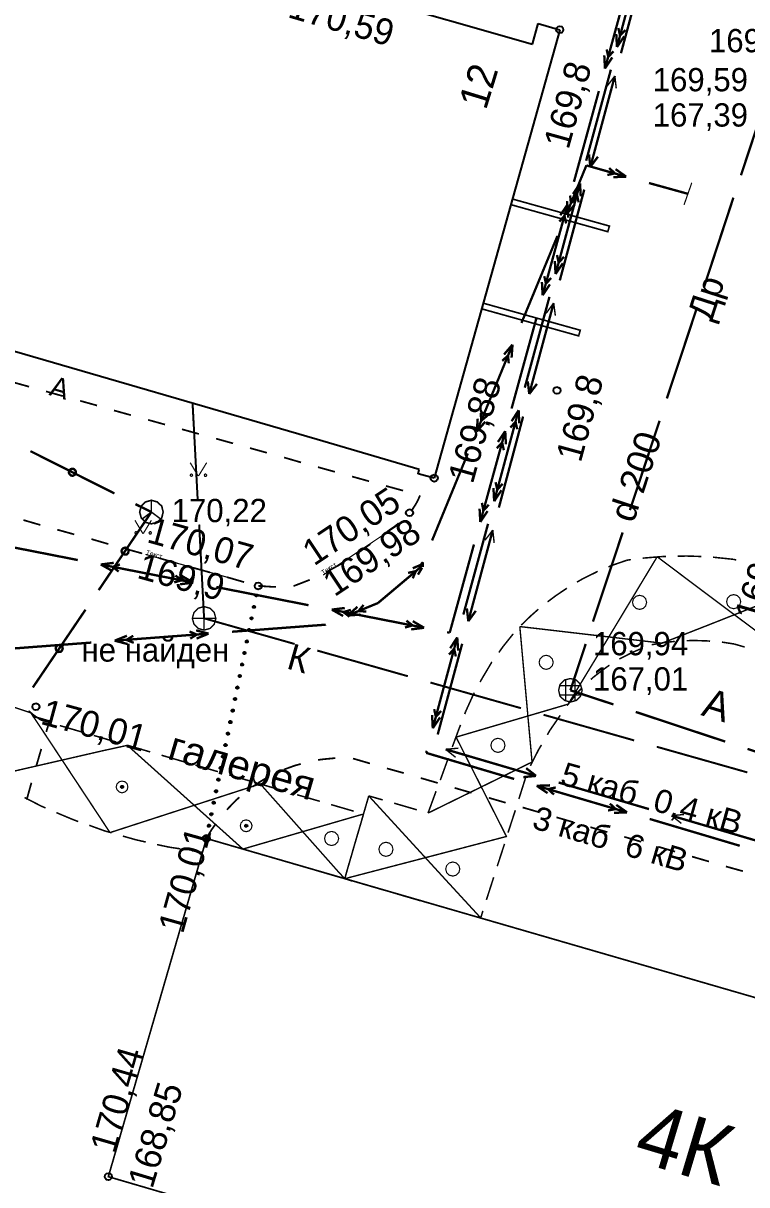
# Model space of a CAD drawing. Extents: x -2634 to -2115, y -2142 to -1393.
# Drawn here: x -2339.35 to -2308.59, y -1716.02 to -1666.64 of the extents above; entities that cross this region are included whole.
import ezdxf

# ---------------------------------------------------------------- set-up
doc = ezdxf.new("R2010")
doc.units = 0
doc.header["$MEASUREMENT"] = 0
for name, color, linetype in [('500_Дополн-Бордюры__п', 7, 'Continuous'), ('500_Дополн-Контур', 7, 'Continuous'), ('500_Дороги-Проезжие_ч', 7, 'Continuous'), ('500_Линии_-Линии_связ', 7, 'Continuous'), ('500_Линии_-Смотровые_', 7, 'Continuous'), ('500_Линии_-Электрокаб', 7, 'Continuous'), ('500_Объект-Опоры', 7, 'Continuous'), ('500_Растит-Газоны__са', 7, 'Continuous'), ('500_Рельеф-Высотные_о', 7, 'Continuous'), ('500_Строен-Дополнения', 7, 'Continuous'), ('500_Строен-Здания', 7, 'Continuous'), ('500_Строен-Отмостка_з', 7, 'Continuous'), ('500_Трубоп-Канализаци', 7, 'Continuous'), ('500_Трубоп-Смотровые_', 7, 'Continuous')]:
    doc.layers.add(name, color=color, linetype=linetype)
doc.styles.add('TARIAL', font='Arial')

# ---------------------------------------------------------------- blocks, each defined once
blk = doc.blocks.new('block_25')
at = {"layer": '500_Растит-Газоны__са', "color": 0, "const_width": 0.05}
for points in [[(2.35, 3.02), (2.69, 2.45)], [(2.7, 2.45), (3.05, 3.02)], [(0, 0.57), (0.34, 0)], [(0.35, 0), (0.7, 0.57)]]:
    blk.add_lwpolyline(points, dxfattribs=at)
for points in [[(2.4, 2.54), (2.42, 2.53), (2.44, 2.51), (2.45, 2.49), (2.44, 2.46), (2.42, 2.45), (2.4, 2.44), (2.37, 2.45), (2.36, 2.46), (2.35, 2.49), (2.36, 2.51), (2.37, 2.53)], [(3, 2.54), (3.02, 2.53), (3.04, 2.51), (3.05, 2.49), (3.04, 2.46), (3.02, 2.44), (3, 2.44), (2.97, 2.44), (2.96, 2.46), (2.95, 2.49), (2.96, 2.51), (2.97, 2.53)], [(0.05, 0.09), (0.07, 0.08), (0.09, 0.06), (0.1, 0.04), (0.09, 0.01), (0.07, 0), (0.05, -0.01), (0.02, 0), (0.01, 0.01), (0, 0.04), (0.01, 0.06), (0.02, 0.08)], [(0.65, 0.09), (0.68, 0.08), (0.69, 0.06), (0.7, 0.04), (0.69, 0.01), (0.68, -0.01), (0.65, -0.01), (0.63, -0.01), (0.61, 0.01), (0.6, 0.04), (0.61, 0.06), (0.63, 0.08)]]:
    blk.add_lwpolyline(points, close=True, dxfattribs=at)

msp = doc.modelspace()

# ---------------------------------------------------------------- linework, layer by layer
at = {"layer": '500_Дополн-Бордюры__п', "color": 0, "const_width": 0.07}
for points in [[(-2318.55, -1674.11), (-2314.43, -1675.26), (-2314.5, -1675.5), (-2318.62, -1674.35)], [(-2319.86, -1678.78), (-2315.74, -1679.93), (-2315.67, -1679.69), (-2319.79, -1678.54)]]:
    msp.add_lwpolyline(points, close=True, dxfattribs=at)
at = {"layer": '500_Дополн-Бордюры__п', "color": 1, "const_width": 0.075}
for points in [[(-2339.1, -1682.09), (-2339.82, -1681.89)], [(-2337.66, -1682.49), (-2338.38, -1682.29)], [(-2336.21, -1682.89), (-2336.93, -1682.69)], [(-2334.77, -1683.3), (-2335.49, -1683.1)], [(-2333.32, -1683.7), (-2334.04, -1683.5)], [(-2331.88, -1684.1), (-2332.6, -1683.9)], [(-2330.43, -1684.5), (-2331.15, -1684.3)], [(-2328.99, -1684.9), (-2329.71, -1684.7)], [(-2327.54, -1685.31), (-2328.26, -1685.1)], [(-2326.1, -1685.71), (-2326.82, -1685.51)], [(-2324.65, -1686.11), (-2325.37, -1685.91)], [(-2323.2, -1686.51), (-2323.93, -1686.31)], [(-2322.8, -1687.3), (-2322.69, -1687.13)], [(-2322.69, -1687.13), (-2322.59, -1686.96)], [(-2322.59, -1686.96), (-2322.51, -1686.78)], [(-2322.51, -1686.78), (-2322.48, -1686.71)], [(-2322.48, -1686.71), (-2322.48, -1686.71)], [(-2322.85, -1687.36), (-2322.8, -1687.3)], [(-2339.34, -1687.76), (-2338.62, -1687.97)], [(-2323.79, -1688.19), (-2323.57, -1688.04)], [(-2323.57, -1688.04), (-2323.38, -1687.89)], [(-2337.9, -1688.17), (-2337.18, -1688.37)], [(-2336.45, -1688.57), (-2335.73, -1688.78)], [(-2323.98, -1688.34), (-2323.79, -1688.19)], [(-2335.01, -1688.98), (-2334.29, -1689.18)], [(-2325.16, -1689.19), (-2324.59, -1688.78)], [(-2333.57, -1689.38), (-2332.84, -1689.59)], [(-2325.88, -1689.65), (-2325.83, -1689.62)], [(-2325.2, -1689.22), (-2325.16, -1689.19)], [(-2332.12, -1689.79), (-2331.4, -1689.99)], [(-2326.48, -1689.98), (-2325.88, -1689.65)], [(-2326.48, -1689.98), (-2326.48, -1689.98)], [(-2330.68, -1690.19), (-2329.96, -1690.4)], [(-2329.36, -1690.56), (-2328.75, -1690.6)], [(-2328.75, -1690.6), (-2328.61, -1690.6)], [(-2327.86, -1690.57), (-2327.19, -1690.31)], [(-2327.19, -1690.31), (-2327.17, -1690.3)], [(-2338.23, -1696.31), (-2338.95, -1696.1)], [(-2338.37, -1696.77), (-2338.23, -1696.31)], [(-2338.79, -1698.21), (-2338.58, -1697.49)], [(-2326.82, -1697.96), (-2326.58, -1697.93)], [(-2326.58, -1697.93), (-2326.17, -1697.89)], [(-2326.17, -1697.89), (-2326.08, -1697.89)], [(-2325.33, -1697.9), (-2324.61, -1698.11)], [(-2328.26, -1698.37), (-2328.19, -1698.34)], [(-2328.19, -1698.34), (-2327.8, -1698.2)], [(-2327.8, -1698.2), (-2327.55, -1698.13)], [(-2323.89, -1698.32), (-2323.17, -1698.52)], [(-2339.2, -1699.65), (-2339, -1698.93)], [(-2329.58, -1699.09), (-2329.3, -1698.9)], [(-2329.3, -1698.9), (-2328.95, -1698.69)], [(-2328.95, -1698.69), (-2328.94, -1698.69)], [(-2322.45, -1698.73), (-2321.73, -1698.94)], [(-2321.01, -1699.15), (-2320.29, -1699.36)], [(-2330.69, -1700.08), (-2330.58, -1699.96)], [(-2330.58, -1699.96), (-2330.29, -1699.66)], [(-2330.29, -1699.66), (-2330.16, -1699.55)], [(-2319.56, -1699.57), (-2318.84, -1699.78)], [(-2318.12, -1699.98), (-2317.4, -1700.19)], [(-2316.68, -1700.4), (-2315.96, -1700.61)], [(-2331.56, -1701.3), (-2331.35, -1700.94)], [(-2331.35, -1700.94), (-2331.16, -1700.67)], [(-2315.24, -1700.82), (-2314.52, -1701.03)], [(-2313.8, -1701.23), (-2313.08, -1701.44)], [(-2312.36, -1701.65), (-2311.64, -1701.86)], [(-2310.92, -1702.07), (-2310.2, -1702.28)], [(-2309.48, -1702.49), (-2308.76, -1702.69)]]:
    msp.add_lwpolyline(points, dxfattribs=at)
at = {"layer": '500_Дополн-Контур', "color": 0}
for points in [[(-2329.49, -1690.95), (-2329.48, -1690.93), (-2329.46, -1690.92), (-2329.43, -1690.92), (-2329.41, -1690.93), (-2329.4, -1690.95), (-2329.39, -1690.97), (-2329.41, -1691), (-2329.43, -1691.01), (-2329.45, -1691.01), (-2329.48, -1691), (-2329.49, -1690.98)], [(-2329.59, -1691.44), (-2329.58, -1691.42), (-2329.56, -1691.41), (-2329.53, -1691.41), (-2329.51, -1691.42), (-2329.5, -1691.44), (-2329.49, -1691.46), (-2329.51, -1691.49), (-2329.53, -1691.5), (-2329.55, -1691.5), (-2329.58, -1691.49), (-2329.59, -1691.47)], [(-2329.69, -1691.93), (-2329.68, -1691.91), (-2329.66, -1691.9), (-2329.63, -1691.89), (-2329.61, -1691.91), (-2329.6, -1691.93), (-2329.59, -1691.95), (-2329.61, -1691.98), (-2329.63, -1691.99), (-2329.65, -1691.99), (-2329.68, -1691.98), (-2329.69, -1691.96)], [(-2329.79, -1692.42), (-2329.78, -1692.4), (-2329.76, -1692.39), (-2329.73, -1692.38), (-2329.71, -1692.4), (-2329.7, -1692.42), (-2329.7, -1692.44), (-2329.71, -1692.47), (-2329.73, -1692.48), (-2329.75, -1692.48), (-2329.78, -1692.47), (-2329.79, -1692.45)], [(-2329.89, -1692.91), (-2329.88, -1692.89), (-2329.86, -1692.88), (-2329.83, -1692.87), (-2329.81, -1692.89), (-2329.8, -1692.91), (-2329.8, -1692.93), (-2329.81, -1692.96), (-2329.83, -1692.97), (-2329.85, -1692.97), (-2329.88, -1692.96), (-2329.89, -1692.94)], [(-2329.99, -1693.4), (-2329.98, -1693.38), (-2329.96, -1693.37), (-2329.93, -1693.36), (-2329.91, -1693.38), (-2329.9, -1693.4), (-2329.9, -1693.42), (-2329.91, -1693.45), (-2329.93, -1693.46), (-2329.96, -1693.46), (-2329.98, -1693.45), (-2329.99, -1693.43)], [(-2330.09, -1693.89), (-2330.08, -1693.87), (-2330.06, -1693.86), (-2330.04, -1693.85), (-2330.01, -1693.87), (-2330, -1693.89), (-2330, -1693.91), (-2330.01, -1693.94), (-2330.03, -1693.95), (-2330.06, -1693.95), (-2330.08, -1693.94), (-2330.09, -1693.92)], [(-2330.19, -1694.38), (-2330.18, -1694.36), (-2330.16, -1694.35), (-2330.14, -1694.34), (-2330.11, -1694.36), (-2330.1, -1694.38), (-2330.1, -1694.4), (-2330.11, -1694.43), (-2330.13, -1694.44), (-2330.16, -1694.44), (-2330.18, -1694.43), (-2330.19, -1694.41)], [(-2330.3, -1694.87), (-2330.28, -1694.85), (-2330.26, -1694.84), (-2330.24, -1694.83), (-2330.21, -1694.85), (-2330.2, -1694.87), (-2330.2, -1694.89), (-2330.21, -1694.92), (-2330.23, -1694.93), (-2330.26, -1694.93), (-2330.28, -1694.92), (-2330.29, -1694.9)], [(-2330.4, -1695.36), (-2330.38, -1695.34), (-2330.36, -1695.33), (-2330.34, -1695.32), (-2330.31, -1695.34), (-2330.3, -1695.36), (-2330.3, -1695.38), (-2330.31, -1695.41), (-2330.33, -1695.42), (-2330.36, -1695.42), (-2330.38, -1695.41), (-2330.39, -1695.39)], [(-2330.5, -1695.85), (-2330.48, -1695.83), (-2330.46, -1695.81), (-2330.44, -1695.81), (-2330.41, -1695.82), (-2330.4, -1695.85), (-2330.4, -1695.87), (-2330.41, -1695.9), (-2330.43, -1695.91), (-2330.46, -1695.91), (-2330.48, -1695.9), (-2330.49, -1695.88)], [(-2330.6, -1696.34), (-2330.59, -1696.32), (-2330.56, -1696.3), (-2330.54, -1696.3), (-2330.51, -1696.31), (-2330.5, -1696.34), (-2330.5, -1696.36), (-2330.51, -1696.39), (-2330.53, -1696.4), (-2330.56, -1696.4), (-2330.58, -1696.39), (-2330.6, -1696.37)], [(-2330.7, -1696.83), (-2330.69, -1696.81), (-2330.66, -1696.79), (-2330.64, -1696.79), (-2330.62, -1696.8), (-2330.6, -1696.83), (-2330.6, -1696.85), (-2330.61, -1696.88), (-2330.63, -1696.89), (-2330.66, -1696.89), (-2330.68, -1696.88), (-2330.7, -1696.86)], [(-2330.8, -1697.32), (-2330.79, -1697.3), (-2330.76, -1697.28), (-2330.74, -1697.28), (-2330.72, -1697.29), (-2330.7, -1697.32), (-2330.7, -1697.34), (-2330.71, -1697.36), (-2330.73, -1697.38), (-2330.76, -1697.38), (-2330.78, -1697.37), (-2330.8, -1697.35)], [(-2330.9, -1697.81), (-2330.89, -1697.79), (-2330.87, -1697.77), (-2330.84, -1697.77), (-2330.82, -1697.78), (-2330.8, -1697.81), (-2330.8, -1697.83), (-2330.81, -1697.85), (-2330.83, -1697.87), (-2330.86, -1697.87), (-2330.88, -1697.86), (-2330.9, -1697.84)], [(-2331, -1698.3), (-2330.99, -1698.28), (-2330.97, -1698.26), (-2330.94, -1698.26), (-2330.92, -1698.27), (-2330.9, -1698.3), (-2330.9, -1698.32), (-2330.91, -1698.34), (-2330.93, -1698.36), (-2330.96, -1698.36), (-2330.98, -1698.35), (-2331, -1698.33)], [(-2331.1, -1698.79), (-2331.09, -1698.77), (-2331.07, -1698.75), (-2331.04, -1698.75), (-2331.02, -1698.76), (-2331, -1698.79), (-2331, -1698.81), (-2331.01, -1698.83), (-2331.03, -1698.85), (-2331.06, -1698.85), (-2331.08, -1698.84), (-2331.1, -1698.82)], [(-2331.2, -1699.28), (-2331.19, -1699.26), (-2331.17, -1699.24), (-2331.14, -1699.24), (-2331.12, -1699.25), (-2331.1, -1699.28), (-2331.1, -1699.3), (-2331.11, -1699.32), (-2331.13, -1699.34), (-2331.16, -1699.34), (-2331.18, -1699.33), (-2331.2, -1699.31)], [(-2331.3, -1699.77), (-2331.29, -1699.75), (-2331.27, -1699.73), (-2331.24, -1699.73), (-2331.22, -1699.74), (-2331.2, -1699.76), (-2331.2, -1699.79), (-2331.21, -1699.81), (-2331.24, -1699.83), (-2331.26, -1699.83), (-2331.28, -1699.82), (-2331.3, -1699.8)], [(-2331.4, -1700.26), (-2331.39, -1700.24), (-2331.37, -1700.22), (-2331.34, -1700.22), (-2331.32, -1700.23), (-2331.3, -1700.25), (-2331.3, -1700.28), (-2331.31, -1700.3), (-2331.34, -1700.32), (-2331.36, -1700.32), (-2331.38, -1700.31), (-2331.4, -1700.29)], [(-2331.5, -1700.75), (-2331.49, -1700.73), (-2331.47, -1700.71), (-2331.44, -1700.71), (-2331.42, -1700.72), (-2331.4, -1700.74), (-2331.4, -1700.77), (-2331.41, -1700.79), (-2331.44, -1700.81), (-2331.46, -1700.81), (-2331.49, -1700.8), (-2331.5, -1700.78)], [(-2331.6, -1701.24), (-2331.59, -1701.22), (-2331.57, -1701.2), (-2331.54, -1701.2), (-2331.52, -1701.21), (-2331.51, -1701.23), (-2331.5, -1701.26), (-2331.52, -1701.28), (-2331.54, -1701.3), (-2331.56, -1701.3), (-2331.59, -1701.29), (-2331.6, -1701.27)]]:
    msp.add_lwpolyline(points, close=True, dxfattribs=at)
at = {"layer": '500_Линии_-Линии_связ', "color": 0, "const_width": 0.1}
for points in [[(-2339.04, -1684.83), (-2335.47, -1686.63)], [(-2334.58, -1687.08), (-2333.9, -1687.42)], [(-2333.9, -1687.42), (-2334.57, -1687.09)], [(-2333.9, -1687.42), (-2336.14, -1690.74)], [(-2336.7, -1691.57), (-2338.94, -1694.88)]]:
    msp.add_lwpolyline(points, dxfattribs=at)
for points in [[(-2337.19, -1685.59), (-2337.13, -1685.65), (-2337.11, -1685.72), (-2337.12, -1685.8), (-2337.18, -1685.85), (-2337.25, -1685.88), (-2337.33, -1685.86), (-2337.38, -1685.81), (-2337.41, -1685.74), (-2337.39, -1685.66), (-2337.34, -1685.6), (-2337.27, -1685.58)], [(-2334.89, -1689.16), (-2334.95, -1689.22), (-2335.03, -1689.23), (-2335.1, -1689.2), (-2335.15, -1689.15), (-2335.17, -1689.07), (-2335.14, -1689), (-2335.08, -1688.95), (-2335.01, -1688.93), (-2334.93, -1688.96), (-2334.88, -1689.01), (-2334.87, -1689.09)], [(-2337.7, -1693.31), (-2337.75, -1693.36), (-2337.83, -1693.37), (-2337.9, -1693.35), (-2337.95, -1693.29), (-2337.97, -1693.21), (-2337.94, -1693.14), (-2337.89, -1693.09), (-2337.81, -1693.07), (-2337.74, -1693.1), (-2337.68, -1693.16), (-2337.67, -1693.23)]]:
    msp.add_lwpolyline(points, close=True, dxfattribs=at)
at = {"layer": '500_Линии_-Смотровые_', "color": 0, "const_width": 0.07}
for points in [[(-2333.9, -1686.92), (-2333.65, -1686.99), (-2333.46, -1687.17), (-2333.4, -1687.42), (-2333.46, -1687.67), (-2333.65, -1687.86), (-2333.9, -1687.92), (-2334.15, -1687.86), (-2334.33, -1687.67), (-2334.4, -1687.42), (-2334.33, -1687.17), (-2334.15, -1686.99)], [(-2333.9, -1687.37), (-2333.9, -1687.37), (-2333.9, -1687.37), (-2333.9, -1687.37), (-2333.9, -1687.37), (-2333.9, -1687.37), (-2333.9, -1687.37), (-2333.9, -1687.37), (-2333.9, -1687.37), (-2333.9, -1687.37), (-2333.9, -1687.37), (-2333.9, -1687.37)]]:
    msp.add_lwpolyline(points, close=True, dxfattribs=at)
at = {"layer": '500_Линии_-Смотровые_', "color": 0, "const_width": 0.065}
for points in [[(-2333.9, -1686.92), (-2333.9, -1687.42)], [(-2334.3, -1687.72), (-2333.9, -1687.42)], [(-2333.9, -1687.42), (-2333.5, -1687.72)]]:
    msp.add_lwpolyline(points, dxfattribs=at)
at = {"layer": '500_Линии_-Электрокаб', "color": 12, "const_width": 0.1}
for points in [[(-2314.11, -1667.65), (-2313.07, -1663.79)], [(-2314.62, -1668.56), (-2313.56, -1664.7)], [(-2313.98, -1667.16), (-2314.05, -1666.84)], [(-2313.98, -1667.16), (-2313.75, -1666.92)], [(-2314.11, -1667.65), (-2314.14, -1667.09)], [(-2314.11, -1667.65), (-2313.8, -1667.19)], [(-2314.48, -1668.06), (-2314.55, -1667.75)], [(-2314.48, -1668.07), (-2314.26, -1667.83)], [(-2314.62, -1668.56), (-2314.65, -1668)], [(-2314.62, -1668.56), (-2314.31, -1668.09)], [(-2315.42, -1672.48), (-2314.37, -1668.61)], [(-2315.94, -1673.38), (-2314.88, -1669.52)], [(-2316.26, -1674.76), (-2315.41, -1672.68)], [(-2315.41, -1672.68), (-2313.72, -1673.16)], [(-2314.44, -1672.79), (-2314.2, -1673.02)], [(-2314.17, -1672.84), (-2313.72, -1673.16)], [(-2314.52, -1673.09), (-2314.2, -1673.02)], [(-2314.27, -1673.18), (-2313.72, -1673.16)], [(-2316.72, -1677.3), (-2315.68, -1673.44)], [(-2315.98, -1673.9), (-2315.68, -1673.44)], [(-2315.65, -1674), (-2315.68, -1673.44)], [(-2312.75, -1673.43), (-2311.09, -1673.89)], [(-2316.26, -1674.76), (-2316.22, -1674.2)], [(-2316.07, -1674.28), (-2316.1, -1673.96)], [(-2316.07, -1674.29), (-2315.82, -1674.08)], [(-2316.03, -1674.17), (-2315.81, -1673.92)], [(-2315.74, -1674.25), (-2315.81, -1673.92)], [(-2317.27, -1678.2), (-2316.21, -1674.34)], [(-2316.56, -1675.07), (-2316.34, -1674.82)], [(-2316.52, -1674.8), (-2316.21, -1674.34)], [(-2316.27, -1675.15), (-2316.34, -1674.82)], [(-2316.26, -1674.76), (-2315.9, -1674.34)], [(-2316.18, -1674.9), (-2316.21, -1674.34)], [(-2318.17, -1679.38), (-2316.64, -1675.68)], [(-2316.72, -1677.3), (-2316.75, -1676.75)], [(-2316.59, -1676.81), (-2316.66, -1676.49)], [(-2316.59, -1676.81), (-2316.36, -1676.57)], [(-2316.72, -1677.3), (-2316.41, -1676.84)], [(-2317.27, -1678.2), (-2317.3, -1677.64)], [(-2317.27, -1678.2), (-2316.96, -1677.74)], [(-2317.13, -1677.71), (-2317.2, -1677.39)], [(-2317.13, -1677.71), (-2316.91, -1677.47)], [(-2318.03, -1682.13), (-2316.98, -1678.27)], [(-2318.59, -1683.02), (-2317.53, -1679.16)], [(-2320.07, -1684), (-2318.55, -1680.3)], [(-2318.91, -1680.72), (-2318.55, -1680.3)], [(-2318.59, -1680.86), (-2318.55, -1680.3)], [(-2318.99, -1680.99), (-2318.74, -1680.77)], [(-2318.71, -1681.1), (-2318.74, -1680.77)], [(-2319.88, -1683.53), (-2319.9, -1683.21)], [(-2319.33, -1686.96), (-2318.29, -1683.09)], [(-2318.59, -1683.56), (-2318.29, -1683.09)], [(-2318.26, -1683.65), (-2318.29, -1683.09)], [(-2320.07, -1684), (-2320.03, -1683.45)], [(-2320.07, -1684), (-2319.71, -1683.58)], [(-2319.87, -1683.53), (-2319.62, -1683.32)], [(-2318.64, -1683.83), (-2318.42, -1683.58)], [(-2318.35, -1683.9), (-2318.42, -1683.58)], [(-2319.92, -1687.84), (-2318.86, -1683.98)], [(-2319.17, -1684.44), (-2318.86, -1683.98)], [(-2318.83, -1684.54), (-2318.86, -1683.98)], [(-2319.22, -1684.71), (-2318.99, -1684.46)], [(-2318.92, -1684.79), (-2318.99, -1684.46)], [(-2321.97, -1688.63), (-2320.45, -1684.93)], [(-2319.2, -1686.46), (-2319.27, -1686.15)], [(-2319.33, -1686.96), (-2319.36, -1686.4)], [(-2319.33, -1686.96), (-2319.02, -1686.49)], [(-2319.2, -1686.47), (-2318.97, -1686.22)], [(-2319.79, -1687.35), (-2319.85, -1687.03)], [(-2319.78, -1687.35), (-2319.56, -1687.11)], [(-2319.92, -1687.84), (-2319.95, -1687.28)], [(-2319.92, -1687.84), (-2319.61, -1687.38)], [(-2320.64, -1691.78), (-2319.59, -1687.92)], [(-2340.95, -1688.69), (-2337.03, -1689.46)], [(-2321.22, -1692.55), (-2320.19, -1688.8)], [(-2336.05, -1689.65), (-2335.5, -1689.58)], [(-2322.49, -1689.71), (-2322.36, -1689.55)], [(-2322.43, -1689.74), (-2322.36, -1689.55)], [(-2322.37, -1689.76), (-2322.36, -1689.55)], [(-2336.05, -1689.65), (-2332.12, -1690.42)], [(-2336.05, -1689.65), (-2335.57, -1689.92)], [(-2335.55, -1689.75), (-2335.24, -1689.65)], [(-2335.55, -1689.75), (-2335.29, -1689.95)], [(-2332.88, -1690.12), (-2332.61, -1690.32)], [(-2332.6, -1690.14), (-2332.12, -1690.42)], [(-2324.27, -1691.29), (-2322.43, -1689.74)], [(-2322.99, -1690.01), (-2322.66, -1689.93)], [(-2322.79, -1689.81), (-2322.48, -1689.68)], [(-2322.79, -1690.24), (-2322.66, -1689.93)], [(-2322.57, -1690.08), (-2322.39, -1689.79)], [(-2332.93, -1690.41), (-2332.61, -1690.32)], [(-2332.68, -1690.49), (-2332.12, -1690.42)], [(-2331.14, -1690.61), (-2327.22, -1691.38)], [(-2326.23, -1691.57), (-2325.68, -1691.5)], [(-2326.23, -1691.57), (-2322.31, -1692.34)], [(-2326.23, -1691.57), (-2325.75, -1691.84)], [(-2325.73, -1691.67), (-2325.42, -1691.58)], [(-2325.56, -1691.82), (-2324.27, -1691.29)], [(-2325.56, -1691.82), (-2325.14, -1691.45)], [(-2325.09, -1691.62), (-2324.88, -1691.37)], [(-2325.74, -1691.67), (-2325.48, -1691.87)], [(-2325.56, -1691.82), (-2325.01, -1691.78)], [(-2325.09, -1691.63), (-2324.76, -1691.65)], [(-2323.06, -1692.04), (-2322.8, -1692.24)], [(-2322.79, -1692.06), (-2322.31, -1692.34)], [(-2335.46, -1692.89), (-2331.47, -1692.59)], [(-2332.28, -1692.5), (-2331.97, -1692.63)], [(-2332, -1692.45), (-2331.47, -1692.59)], [(-2331.98, -1692.8), (-2331.47, -1692.59)], [(-2330.47, -1692.51), (-2326.5, -1692.21)], [(-2326.5, -1692.21), (-2326.48, -1692.2)], [(-2323.12, -1692.33), (-2322.8, -1692.24)], [(-2322.86, -1692.41), (-2322.31, -1692.34)], [(-2321.33, -1692.53), (-2321.22, -1692.55)], [(-2340.41, -1693.27), (-2336.45, -1692.97)], [(-2335.46, -1692.89), (-2334.94, -1692.68)], [(-2335.46, -1692.89), (-2334.92, -1693.03)], [(-2334.95, -1692.85), (-2334.67, -1692.68)], [(-2334.95, -1692.86), (-2334.65, -1692.98)], [(-2332.25, -1692.8), (-2331.97, -1692.63)], [(-2321.94, -1696.61), (-2320.9, -1692.75)], [(-2321.2, -1693.21), (-2320.9, -1692.75)], [(-2320.86, -1693.31), (-2320.9, -1692.75)], [(-2321.25, -1693.48), (-2321.03, -1693.23)], [(-2320.96, -1693.56), (-2321.03, -1693.23)], [(-2321.94, -1696.61), (-2321.97, -1696.05)], [(-2321.81, -1696.12), (-2321.88, -1695.8)], [(-2321.81, -1696.12), (-2321.58, -1695.88)], [(-2321.94, -1696.61), (-2321.63, -1696.15)], [(-2322.22, -1697.66), (-2322.2, -1697.57)], [(-2318.48, -1698.77), (-2322.22, -1697.66)], [(-2316.96, -1699.04), (-2317.52, -1699.06)], [(-2313.68, -1700.19), (-2317.52, -1699.06)], [(-2317.06, -1699.37), (-2317.52, -1699.06)], [(-2316.71, -1699.13), (-2317.04, -1699.2)], [(-2316.79, -1699.43), (-2317.04, -1699.2)], [(-2314.17, -1700.04), (-2314.41, -1699.82)], [(-2313.68, -1700.19), (-2314.14, -1699.87)], [(-2314.17, -1700.05), (-2314.49, -1700.11)], [(-2313.68, -1700.19), (-2314.24, -1700.21)], [(-2308.89, -1701.61), (-2312.72, -1700.47)]]:
    msp.add_lwpolyline(points, dxfattribs=at)
at = {"layer": '500_Линии_-Электрокаб', "color": 1}
for points, const_width in [([(-2312.9, -1664.05), (-2313.94, -1667.91)], 0.1), ([(-2314.2, -1668.88), (-2315.24, -1672.74)], 0.1), ([(-2314.2, -1668.88), (-2314.53, -1669.31)], 0.06), ([(-2314.2, -1668.88), (-2314.14, -1669.41)], 0.06), ([(-2315.3, -1672.21), (-2315.24, -1672.74)], 0.1), ([(-2314.92, -1672.31), (-2315.24, -1672.74)], 0.1), ([(-2315.5, -1673.71), (-2316.54, -1677.57)], 0.1), ([(-2311.09, -1673.89), (-2311.58, -1673.76)], 0.06), ([(-2316.8, -1678.53), (-2317.84, -1682.4)], 0.1), ([(-2316.8, -1678.53), (-2317.12, -1678.97)], 0.06), ([(-2316.8, -1678.53), (-2316.73, -1679.07)], 0.06), ([(-2317.9, -1681.86), (-2317.84, -1682.4)], 0.1), ([(-2317.51, -1681.97), (-2317.84, -1682.4)], 0.1), ([(-2318.1, -1683.36), (-2319.13, -1687.23)], 0.1), ([(-2319.39, -1688.19), (-2320.43, -1692.06)], 0.1), ([(-2319.39, -1688.19), (-2319.72, -1688.62)], 0.06), ([(-2319.39, -1688.19), (-2319.33, -1688.73)], 0.06), ([(-2320.49, -1691.52), (-2320.43, -1692.06)], 0.1), ([(-2320.11, -1691.62), (-2320.43, -1692.06)], 0.1), ([(-2320.69, -1693.02), (-2321.73, -1696.88)], 0.1), ([(-2321.39, -1697.51), (-2317.55, -1698.64)], 0.1), ([(-2321.39, -1697.51), (-2320.85, -1697.46)], 0.06), ([(-2321.39, -1697.51), (-2320.97, -1697.85)], 0.06), ([(-2317.97, -1698.31), (-2317.55, -1698.64)], 0.1), ([(-2318.09, -1698.69), (-2317.55, -1698.64)], 0.1), ([(-2316.59, -1698.92), (-2312.75, -1700.05)], 0.1), ([(-2311.79, -1700.33), (-2307.96, -1701.46)], 0.1), ([(-2311.79, -1700.33), (-2311.26, -1700.28)], 0.06), ([(-2311.79, -1700.33), (-2311.37, -1700.66)], 0.06)]:
    msp.add_lwpolyline(points, dxfattribs=dict(at, const_width=const_width))
at = {"layer": '500_Линии_-Электрокаб', "color": 0, "const_width": 0.05}
msp.add_lwpolyline([(-2311.26, -1674.36), (-2310.93, -1673.42)], dxfattribs=at)
at = {"layer": '500_Объект-Опоры', "color": 1, "const_width": 0.05}
for points in [[(-2313.15, -1690.96), (-2313, -1691), (-2312.89, -1691.11), (-2312.85, -1691.26), (-2312.89, -1691.41), (-2313, -1691.52), (-2313.15, -1691.56), (-2313.3, -1691.52), (-2313.41, -1691.41), (-2313.45, -1691.26), (-2313.41, -1691.11), (-2313.3, -1691)], [(-2309.15, -1690.93), (-2309, -1690.97), (-2308.89, -1691.08), (-2308.85, -1691.23), (-2308.89, -1691.38), (-2309, -1691.49), (-2309.15, -1691.53), (-2309.3, -1691.49), (-2309.41, -1691.38), (-2309.45, -1691.23), (-2309.41, -1691.08), (-2309.3, -1690.97)], [(-2317.12, -1693.51), (-2316.97, -1693.55), (-2316.86, -1693.66), (-2316.82, -1693.81), (-2316.86, -1693.96), (-2316.97, -1694.07), (-2317.12, -1694.11), (-2317.27, -1694.07), (-2317.38, -1693.96), (-2317.42, -1693.81), (-2317.38, -1693.66), (-2317.27, -1693.55)], [(-2319.17, -1697.04), (-2319.02, -1697.08), (-2318.91, -1697.19), (-2318.87, -1697.34), (-2318.91, -1697.49), (-2319.02, -1697.6), (-2319.17, -1697.64), (-2319.32, -1697.6), (-2319.43, -1697.49), (-2319.47, -1697.34), (-2319.43, -1697.19), (-2319.32, -1697.08)], [(-2335.15, -1698.86), (-2335.02, -1698.89), (-2334.93, -1698.98), (-2334.9, -1699.11), (-2334.93, -1699.23), (-2335.02, -1699.32), (-2335.15, -1699.36), (-2335.27, -1699.32), (-2335.36, -1699.23), (-2335.4, -1699.11), (-2335.36, -1698.98), (-2335.27, -1698.89)], [(-2329.87, -1700.51), (-2329.75, -1700.54), (-2329.66, -1700.64), (-2329.62, -1700.76), (-2329.66, -1700.89), (-2329.75, -1700.98), (-2329.87, -1701.01), (-2330, -1700.98), (-2330.09, -1700.89), (-2330.12, -1700.76), (-2330.09, -1700.64), (-2330, -1700.54)], [(-2326.24, -1701), (-2326.09, -1701.04), (-2325.98, -1701.15), (-2325.94, -1701.3), (-2325.98, -1701.45), (-2326.09, -1701.56), (-2326.24, -1701.6), (-2326.39, -1701.56), (-2326.5, -1701.45), (-2326.54, -1701.3), (-2326.5, -1701.15), (-2326.39, -1701.04)], [(-2323.93, -1701.46), (-2323.78, -1701.5), (-2323.67, -1701.61), (-2323.63, -1701.76), (-2323.67, -1701.91), (-2323.78, -1702.02), (-2323.93, -1702.06), (-2324.08, -1702.02), (-2324.19, -1701.91), (-2324.23, -1701.76), (-2324.19, -1701.61), (-2324.08, -1701.5)], [(-2321.09, -1702.3), (-2320.94, -1702.34), (-2320.83, -1702.45), (-2320.79, -1702.6), (-2320.83, -1702.75), (-2320.94, -1702.86), (-2321.09, -1702.9), (-2321.24, -1702.86), (-2321.35, -1702.75), (-2321.39, -1702.6), (-2321.35, -1702.45), (-2321.24, -1702.34)]]:
    msp.add_lwpolyline(points, close=True, dxfattribs=at)
at = {"layer": '500_Объект-Опоры', "color": 1}
for points in [[(-2335.15, -1699.06), (-2335.12, -1699.06), (-2335.1, -1699.08), (-2335.1, -1699.11), (-2335.1, -1699.13), (-2335.12, -1699.15), (-2335.15, -1699.16), (-2335.17, -1699.15), (-2335.19, -1699.13), (-2335.2, -1699.11), (-2335.19, -1699.08), (-2335.17, -1699.06)], [(-2329.87, -1700.71), (-2329.85, -1700.72), (-2329.83, -1700.74), (-2329.82, -1700.76), (-2329.83, -1700.79), (-2329.85, -1700.8), (-2329.87, -1700.81), (-2329.9, -1700.8), (-2329.92, -1700.79), (-2329.92, -1700.76), (-2329.92, -1700.74), (-2329.9, -1700.72)]]:
    msp.add_lwpolyline(points, close=True, dxfattribs=at)
at = {"layer": '500_Рельеф-Высотные_о', "color": 0}
for points in [[(-2316.54, -1666.76), (-2316.46, -1666.78), (-2316.41, -1666.83), (-2316.39, -1666.91), (-2316.41, -1666.98), (-2316.46, -1667.04), (-2316.54, -1667.06), (-2316.61, -1667.04), (-2316.67, -1666.98), (-2316.69, -1666.91), (-2316.67, -1666.83), (-2316.61, -1666.78)], [(-2316.66, -1682.1), (-2316.59, -1682.12), (-2316.53, -1682.17), (-2316.51, -1682.25), (-2316.53, -1682.32), (-2316.59, -1682.38), (-2316.66, -1682.4), (-2316.74, -1682.38), (-2316.79, -1682.32), (-2316.81, -1682.25), (-2316.79, -1682.17), (-2316.74, -1682.12)], [(-2321.88, -1685.83), (-2321.8, -1685.85), (-2321.75, -1685.9), (-2321.73, -1685.98), (-2321.75, -1686.05), (-2321.8, -1686.11), (-2321.88, -1686.13), (-2321.95, -1686.11), (-2322.01, -1686.05), (-2322.03, -1685.98), (-2322.01, -1685.9), (-2321.95, -1685.85)], [(-2322.93, -1687.3), (-2322.85, -1687.32), (-2322.8, -1687.38), (-2322.78, -1687.45), (-2322.8, -1687.53), (-2322.85, -1687.58), (-2322.93, -1687.6), (-2323, -1687.58), (-2323.06, -1687.53), (-2323.08, -1687.45), (-2323.06, -1687.38), (-2323, -1687.32)], [(-2329.36, -1690.41), (-2329.29, -1690.43), (-2329.23, -1690.49), (-2329.21, -1690.56), (-2329.23, -1690.64), (-2329.29, -1690.69), (-2329.36, -1690.71), (-2329.44, -1690.69), (-2329.49, -1690.64), (-2329.51, -1690.56), (-2329.49, -1690.49), (-2329.44, -1690.43)], [(-2338.81, -1695.55), (-2338.73, -1695.57), (-2338.68, -1695.62), (-2338.66, -1695.7), (-2338.68, -1695.77), (-2338.73, -1695.83), (-2338.81, -1695.85), (-2338.88, -1695.83), (-2338.94, -1695.77), (-2338.96, -1695.7), (-2338.94, -1695.62), (-2338.88, -1695.57)], [(-2331.56, -1701.15), (-2331.49, -1701.17), (-2331.43, -1701.22), (-2331.41, -1701.3), (-2331.43, -1701.37), (-2331.49, -1701.43), (-2331.56, -1701.45), (-2331.64, -1701.43), (-2331.69, -1701.37), (-2331.71, -1701.3), (-2331.69, -1701.22), (-2331.64, -1701.17)], [(-2335.73, -1715.53), (-2335.66, -1715.55), (-2335.6, -1715.6), (-2335.58, -1715.68), (-2335.6, -1715.75), (-2335.66, -1715.81), (-2335.73, -1715.83), (-2335.81, -1715.81), (-2335.86, -1715.75), (-2335.88, -1715.68), (-2335.86, -1715.6), (-2335.81, -1715.55)]]:
    msp.add_lwpolyline(points, close=True, dxfattribs=at)
at = {"layer": '500_Рельеф-Высотные_о', "color": 0, "const_width": 0.05}
for points in [[(-2326.6, -1690.1), (-2323.11, -1687.77)], [(-2334.15, -1689.22), (-2330.11, -1690.35)]]:
    msp.add_lwpolyline(points, dxfattribs=at)
at = {"layer": '500_Строен-Дополнения', "color": 0}
for points, const_width in [([(-2312.4, -1689.32), (-2314.98, -1693.6)], 0.06), ([(-2313.69, -1689.47), (-2314.33, -1689.69)], 0.065), ([(-2313.52, -1689.44), (-2313.69, -1689.47)], 0.065), ([(-2312.16, -1689.31), (-2313.02, -1689.38)], 0.065), ([(-2310.49, -1690.76), (-2312.4, -1689.32)], 0.06), ([(-2312.03, -1689.31), (-2312.16, -1689.31)], 0.065), ([(-2311.16, -1689.29), (-2311.53, -1689.3)], 0.065), ([(-2310.53, -1689.31), (-2311.16, -1689.29)], 0.065), ([(-2309.16, -1689.43), (-2310.03, -1689.34)], 0.065), ([(-2309.04, -1689.46), (-2309.16, -1689.43)], 0.065), ([(-2314.96, -1689.96), (-2315.57, -1690.26)], 0.065), ([(-2314.93, -1689.94), (-2314.96, -1689.96)], 0.065), ([(-2314.33, -1689.69), (-2314.47, -1689.75)], 0.065), ([(-2315.57, -1690.26), (-2315.81, -1690.4)], 0.065), ([(-2305.49, -1690.35), (-2310.14, -1692.19)], 0.06), ([(-2316.73, -1690.99), (-2317.06, -1691.24)], 0.065), ([(-2316.24, -1690.66), (-2316.73, -1690.99)], 0.065), ([(-2306.48, -1693.76), (-2310.49, -1690.76)], 0.06), ([(-2317.45, -1691.55), (-2317.79, -1691.85)], 0.065), ([(-2317.79, -1691.85), (-2318.18, -1692.23)], 0.065), ([(-2317.2, -1692.41), (-2318.24, -1692.29)], 0.06), ([(-2318.24, -1692.29), (-2317.79, -1697.27)], 0.06), ([(-2312.23, -1692.99), (-2317.2, -1692.41)], 0.06), ([(-2310.14, -1692.19), (-2312.36, -1693.06)], 0.06), ([(-2318.52, -1692.6), (-2318.96, -1693.15)], 0.065), ([(-2312.64, -1693.06), (-2312.62, -1693.06)], 0.065), ([(-2312.62, -1693.06), (-2312.04, -1692.96)], 0.065), ([(-2312.04, -1692.96), (-2311.65, -1692.92)], 0.065), ([(-2311.15, -1692.89), (-2310.86, -1692.88)], 0.065), ([(-2310.86, -1692.88), (-2310.28, -1692.9)], 0.065), ([(-2310.28, -1692.9), (-2310.15, -1692.91)], 0.065), ([(-2309.65, -1692.95), (-2309.13, -1693.03)], 0.065), ([(-2309.13, -1693.03), (-2308.68, -1693.16)], 0.065), ([(-2318.96, -1693.15), (-2319.13, -1693.39)], 0.065), ([(-2313.97, -1693.65), (-2313.56, -1693.44)], 0.065), ([(-2313.56, -1693.44), (-2313.14, -1693.25)], 0.065), ([(-2313.14, -1693.25), (-2313.11, -1693.24)], 0.065), ([(-2319.43, -1693.8), (-2319.84, -1694.49)], 0.065), ([(-2319.42, -1693.8), (-2319.43, -1693.8)], 0.065), ([(-2314.98, -1693.6), (-2316.18, -1695.58)], 0.06), ([(-2314.75, -1694.16), (-2314.43, -1693.93)], 0.065), ([(-2314.01, -1693.67), (-2313.97, -1693.65)], 0.065), ([(-2319.84, -1694.49), (-2319.93, -1694.65)], 0.065), ([(-2315.22, -1694.54), (-2315.11, -1694.44)], 0.065), ([(-2315.11, -1694.44), (-2314.75, -1694.16)], 0.065), ([(-2315.78, -1695.09), (-2315.59, -1694.89)], 0.065), ([(-2340.37, -1695.51), (-2339.02, -1695.96)], 0.06), ([(-2320.22, -1695.19), (-2320.55, -1695.92)], 0.065), ([(-2320.17, -1695.1), (-2320.22, -1695.19)], 0.065), ([(-2316.23, -1695.65), (-2315.81, -1695.12)], 0.065), ([(-2315.81, -1695.12), (-2315.78, -1695.09)], 0.065), ([(-2339.12, -1695.87), (-2338.89, -1696.06)], 0.065), ([(-2339.02, -1695.96), (-2336.26, -1700.14)], 0.06), ([(-2316.19, -1695.59), (-2320.95, -1696.99)], 0.06), ([(-2320.55, -1695.92), (-2320.58, -1696.01)], 0.065), ([(-2338.89, -1696.06), (-2338.61, -1696.26)], 0.065), ([(-2338.61, -1696.26), (-2338.27, -1696.36)], 0.065), ([(-2337.79, -1696.5), (-2336.83, -1696.78)], 0.065), ([(-2320.76, -1696.47), (-2320.8, -1696.57)], 0.065), ([(-2316.96, -1696.7), (-2316.52, -1696.06)], 0.065), ([(-2336.35, -1696.92), (-2335.39, -1697.2)], 0.065), ([(-2320.8, -1696.57), (-2321.11, -1697.41)], 0.065), ([(-2320.95, -1696.99), (-2318.8, -1701.23)], 0.06), ([(-2317.07, -1696.89), (-2316.96, -1696.7)], 0.065), ([(-2335.97, -1697.57), (-2334.92, -1697.34)], 0.06), ([(-2334.92, -1697.34), (-2331.2, -1700.68)], 0.06), ([(-2334.91, -1697.34), (-2333.95, -1697.62)], 0.065), ([(-2317.79, -1697.27), (-2317.72, -1698.05)], 0.06), ([(-2317.45, -1697.54), (-2317.32, -1697.32)], 0.065), ([(-2340.84, -1698.69), (-2335.97, -1697.57)], 0.06), ([(-2333.47, -1697.76), (-2332.51, -1698.04)], 0.065), ([(-2321.28, -1697.88), (-2321.62, -1698.82)], 0.065), ([(-2317.79, -1698.21), (-2317.45, -1697.54)], 0.065), ([(-2332.03, -1698.18), (-2331.07, -1698.46)], 0.065), ([(-2322.14, -1700.22), (-2317.72, -1698.05)], 0.06), ([(-2330.91, -1699.51), (-2329.27, -1698.98)], 0.06), ([(-2330.59, -1698.6), (-2329.63, -1698.88)], 0.065), ([(-2329.27, -1698.98), (-2325.95, -1702.72)], 0.06), ([(-2318.28, -1699.62), (-2317.98, -1698.67)], 0.065), ([(-2329.15, -1699.02), (-2328.19, -1699.3)], 0.065), ([(-2327.71, -1699.44), (-2326.74, -1699.72)], 0.065), ([(-2324.66, -1699.49), (-2324.94, -1700.45)], 0.065), ([(-2324.07, -1699.66), (-2324.66, -1699.49)], 0.065), ([(-2324.66, -1699.49), (-2321.28, -1703.18)], 0.06), ([(-2321.8, -1699.29), (-2322.14, -1700.22)], 0.065), ([(-2338.57, -1699.93), (-2339.29, -1699.56)], 0.065), ([(-2338.4, -1700), (-2338.57, -1699.93)], 0.065), ([(-2335.66, -1701.05), (-2330.91, -1699.51)], 0.06), ([(-2326.26, -1699.86), (-2325.3, -1700.14)], 0.065), ([(-2322.62, -1700.08), (-2323.58, -1699.8)], 0.065), ([(-2322.14, -1700.22), (-2322.01, -1699.87)], 0.065), ([(-2337.25, -1700.49), (-2337.94, -1700.2)], 0.065), ([(-2337.01, -1700.58), (-2337.25, -1700.49)], 0.065), ([(-2336.26, -1700.14), (-2335.66, -1701.05)], 0.06), ([(-2330.01, -1701.75), (-2325.2, -1700.35)], 0.06), ([(-2325.2, -1700.35), (-2324.88, -1700.26)], 0.06), ([(-2324.9, -1700.32), (-2325.18, -1701.28)], 0.065), ([(-2322.14, -1700.22), (-2322.14, -1700.22)], 0.065), ([(-2318.74, -1701.05), (-2318.43, -1700.1)], 0.065), ([(-2335.91, -1700.97), (-2336.54, -1700.74)], 0.065), ([(-2335.59, -1701.06), (-2335.91, -1700.97)], 0.065), ([(-2331.2, -1700.68), (-2330.01, -1701.75)], 0.06), ([(-2325.08, -1700.93), (-2325.36, -1701.89)], 0.065), ([(-2334.54, -1701.36), (-2335.11, -1701.2)], 0.065), ([(-2334.14, -1701.45), (-2334.54, -1701.36)], 0.065), ([(-2331.58, -1701.36), (-2331.73, -1701.89)], 0.065), ([(-2330.18, -1701.7), (-2331.14, -1701.42)], 0.065), ([(-2320.85, -1701.75), (-2318.79, -1701.21)], 0.06), ([(-2333.14, -1701.67), (-2333.66, -1701.56)], 0.065), ([(-2332.67, -1701.74), (-2333.14, -1701.67)], 0.065), ([(-2331.73, -1701.89), (-2332.18, -1701.82)], 0.065), ([(-2328.74, -1702.12), (-2329.7, -1701.84)], 0.065), ([(-2325.68, -1703.01), (-2320.85, -1701.75)], 0.06), ([(-2325.32, -1701.76), (-2325.6, -1702.72)], 0.065), ([(-2319.2, -1702.48), (-2318.89, -1701.53)], 0.065), ([(-2327.3, -1702.54), (-2328.26, -1702.26)], 0.065), ([(-2325.5, -1702.37), (-2325.68, -1703.01)], 0.065), ([(-2325.86, -1702.96), (-2326.82, -1702.68)], 0.065), ([(-2325.95, -1702.72), (-2325.68, -1703.01)], 0.06), ([(-2319.66, -1703.91), (-2319.35, -1702.95)], 0.065), ([(-2325.68, -1703.01), (-2325.37, -1703.11)], 0.065), ([(-2324.89, -1703.24), (-2323.93, -1703.52)], 0.065), ([(-2321.28, -1703.18), (-2319.9, -1704.68)], 0.06), ([(-2323.45, -1703.66), (-2322.49, -1703.94)], 0.065), ([(-2322.01, -1704.07), (-2321.04, -1704.35)], 0.065), ([(-2319.9, -1704.68), (-2319.81, -1704.38)], 0.065), ([(-2320.56, -1704.49), (-2319.9, -1704.68)], 0.065)]:
    msp.add_lwpolyline(points, dxfattribs=dict(at, const_width=const_width))
at = {"layer": '500_Строен-Здания', "color": 0}
for p, q in [((-2324.99, -1665.44), (-2317.7, -1667.53)), ((-2317.7, -1667.53), (-2317.46, -1666.65)), ((-2317.46, -1666.65), (-2316.54, -1666.91)), ((-2316.54, -1666.91), (-2321.88, -1685.98)), ((-2326.86, -1684.34), (-2342, -1679.93)), ((-2322.52, -1685.61), (-2326.86, -1684.34)), ((-2322.56, -1685.79), (-2322.52, -1685.61)), ((-2321.88, -1685.98), (-2322.56, -1685.79))]:
    msp.add_line(p, q, dxfattribs=at)
at = {"layer": '500_Строен-Здания', "color": 0, "const_width": 0.07}
msp.add_lwpolyline([(-2333.17, -1716.43), (-2335.73, -1715.68), (-2331.73, -1701.89), (-2331.56, -1701.3), (-2324.05, -1703.48), (-2287.67, -1714.03), (-2291.74, -1728.04)], dxfattribs=at)
at = {"layer": '500_Трубоп-Канализаци', "color": 32, "const_width": 0.1}
for points in [[(-2307.58, -1669.3), (-2308.84, -1673.1)], [(-2309.16, -1674.05), (-2310.41, -1677.85)], [(-2310.73, -1678.79), (-2311.99, -1682.59)], [(-2312.3, -1683.54), (-2313.56, -1687.34)], [(-2313.87, -1688.29), (-2315.13, -1692.08)], [(-2315.44, -1693.03), (-2316.09, -1695)], [(-2316.09, -1695), (-2314.26, -1695.6)], [(-2313.31, -1695.92), (-2309.51, -1697.18)], [(-2308.56, -1697.49), (-2304.77, -1698.75)]]:
    msp.add_lwpolyline(points, dxfattribs=at)
at = {"layer": '500_Трубоп-Канализаци', "color": 34, "const_width": 0.085}
for points in [[(-2332.15, -1682.8), (-2332.11, -1683.55)], [(-2331.93, -1686.95), (-2332.14, -1682.95)], [(-2331.66, -1691.94), (-2331.87, -1687.95)], [(-2331.66, -1691.94), (-2327.81, -1693.03)], [(-2326.85, -1693.31), (-2323, -1694.4)], [(-2322.04, -1694.67), (-2318.19, -1695.76)], [(-2317.23, -1696.04), (-2313.38, -1697.13)], [(-2312.42, -1697.4), (-2308.57, -1698.49)]]:
    msp.add_lwpolyline(points, dxfattribs=at)
at = {"layer": '500_Трубоп-Смотровые_', "color": 0, "const_width": 0.06}
for points in [[(-2331.66, -1691.44), (-2331.41, -1691.51), (-2331.23, -1691.69), (-2331.16, -1691.94), (-2331.23, -1692.19), (-2331.41, -1692.37), (-2331.66, -1692.44), (-2331.91, -1692.37), (-2332.09, -1692.19), (-2332.16, -1691.94), (-2332.09, -1691.69), (-2331.91, -1691.51)], [(-2316.09, -1694.5), (-2315.84, -1694.56), (-2315.66, -1694.75), (-2315.59, -1695), (-2315.66, -1695.25), (-2315.84, -1695.43), (-2316.09, -1695.5), (-2316.34, -1695.43), (-2316.53, -1695.25), (-2316.59, -1695), (-2316.53, -1694.75), (-2316.34, -1694.56)]]:
    msp.add_lwpolyline(points, close=True, dxfattribs=at)
at = {"layer": '500_Трубоп-Смотровые_', "color": 0, "const_width": 0.055}
for points in [[(-2331.66, -1692.44), (-2331.66, -1691.44)], [(-2332.16, -1691.94), (-2331.16, -1691.94)], [(-2316.29, -1695.45), (-2316.29, -1694.55)], [(-2315.89, -1695.45), (-2315.89, -1694.55)], [(-2316.54, -1694.8), (-2315.64, -1694.8)], [(-2316.54, -1695.2), (-2315.64, -1695.2)]]:
    msp.add_lwpolyline(points, dxfattribs=at)
at = {"layer": '500_Трубоп-Смотровые_', "color": 0}
msp.add_lwpolyline([(-2316.39, -1694.95), (-2316.39, -1694.95)], dxfattribs=at)

# ---------------------------------------------------------------- block references
at = {"layer": '500_Растит-Газоны__са'}
msp.add_blockref('block_25', (-2334.6, -1688.34), dxfattribs=at)

# ---------------------------------------------------------------- texts
at = {"layer": '500_Дороги-Проезжие_ч', "color": 0}
msp.add_text('А', height=1.23, rotation=342.85, dxfattribs=at).set_placement((-2310.57, -1696.05))
at = {"layer": '500_Линии_-Смотровые_', "color": 0}
msp.add_text('170,22', height=0.99, dxfattribs=at).set_placement((-2333.04, -1687.85))
at = {"layer": '500_Линии_-Электрокаб', "color": 0, "style": 'TARIAL'}
for s, rotation, p in [('5 каб  0,4 кВ', 344.23, (-2316.57, -1698.99)), ('3 каб  6 кВ', 343.69, (-2317.77, -1700.85))]:
    msp.add_text(s, height=0.99, rotation=rotation, dxfattribs=at).set_placement(p)
at = {"layer": '500_Рельеф-Высотные_о', "color": 214}
for s, rotation, p in [('170,59', 343.89, (-2328.15, -1666.37)), ('169,8', 74.53, (-2316.17, -1672.04)), ('169,8', 74.74, (-2315.65, -1685.35)), ('169,88', 74.29, (-2320.24, -1686.26)), ('170,05', 33.69, (-2326.99, -1689.74)), ('169,85', 73.98, (-2308.06, -1692.13)), ('170,07', 344.35, (-2334.14, -1688.69)), ('169,98', 33.69, (-2326.12, -1691.05)), ('169,9', 344.35, (-2334.56, -1690.21)), ('170,01', 344.8, (-2338.66, -1696.42)), ('170,01', 74.39, (-2332.56, -1705.39)), ('170,44', 73.83, (-2335.46, -1714.74)), ('168,85', 73.16, (-2333.86, -1716.23))]:
    msp.add_text(s, height=1.11, rotation=rotation, dxfattribs=at).set_placement(p)
at = {"layer": '500_Рельеф-Высотные_о', "color": 0, "style": 'TARIAL'}
for rotation, p in [(344.35, (-2334.15, -1689.22)), (33.69, (-2326.6, -1690.1))]:
    msp.add_text('Текст', height=0.2, rotation=rotation, dxfattribs=at).set_placement(p)
at = {"layer": '500_Строен-Дополнения', "color": 5, "style": 'TARIAL'}
msp.add_text('галерея ', height=1.23, rotation=343.71, dxfattribs=at).set_placement((-2333.27, -1697.9))
at = {"layer": '500_Строен-Здания', "color": 214}
msp.add_text('12', height=1.23, rotation=72.93, dxfattribs=at).set_placement((-2319.68, -1670.36))
at = {"layer": '500_Строен-Здания', "color": 5}
msp.add_text('4К', height=2.59, rotation=343.3, dxfattribs=at).set_placement((-2313.49, -1714.96))
at = {"layer": '500_Строен-Отмостка_з', "color": 0}
msp.add_text('А', height=0.86, rotation=343.89, dxfattribs=at).set_placement((-2338.28, -1682.44))
at = {"layer": '500_Трубоп-Канализаци', "color": 14}
for s, rotation, p in [('Др', 72.15, (-2310.08, -1679.35)), ('К', 344.22, (-2328.2, -1694.06))]:
    msp.add_text(s, height=1.11, rotation=rotation, dxfattribs=at).set_placement(p)
at = {"layer": '500_Трубоп-Канализаци', "color": 14, "style": 'TARIAL'}
msp.add_text('  d 200', height=1.11, rotation=71.67, dxfattribs=at).set_placement((-2313.68, -1688.74))
at = {"layer": '500_Трубоп-Смотровые_', "color": 5}
for s, p in [('169,53', (-2310.2, -1667.87)), ('169,59', (-2312.59, -1669.53)), ('167,39', (-2312.59, -1671.03)), ('169,94', (-2315.13, -1693.51)), ('не найден', (-2336.87, -1693.78)), ('167,01', (-2315.13, -1695.01))]:
    msp.add_text(s, height=0.99, dxfattribs=at).set_placement(p)

doc.saveas('drawing.dxf')
